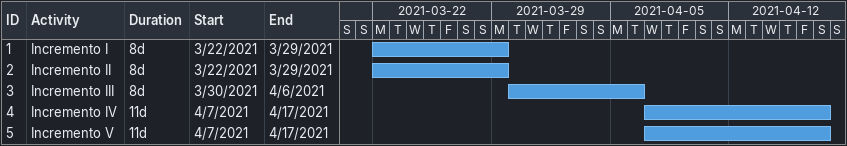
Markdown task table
| ID | Task | Duration | Start | Finish |
|---|---|---|---|---|
| 1 | Incremento I | 8d | 2021-03-22 | 2021-03-29 |
| 2 | Incremento II | 8d | 2021-03-22 | 2021-03-29 |
| 3 | Incremento III | 8d | 2021-03-30 | 2021-04-06 |
| 4 | Incremento IV | 11d | 2021-04-07 | 2021-04-17 |
| 5 | Incremento V | 11d | 2021-04-07 | 2021-04-17 |
